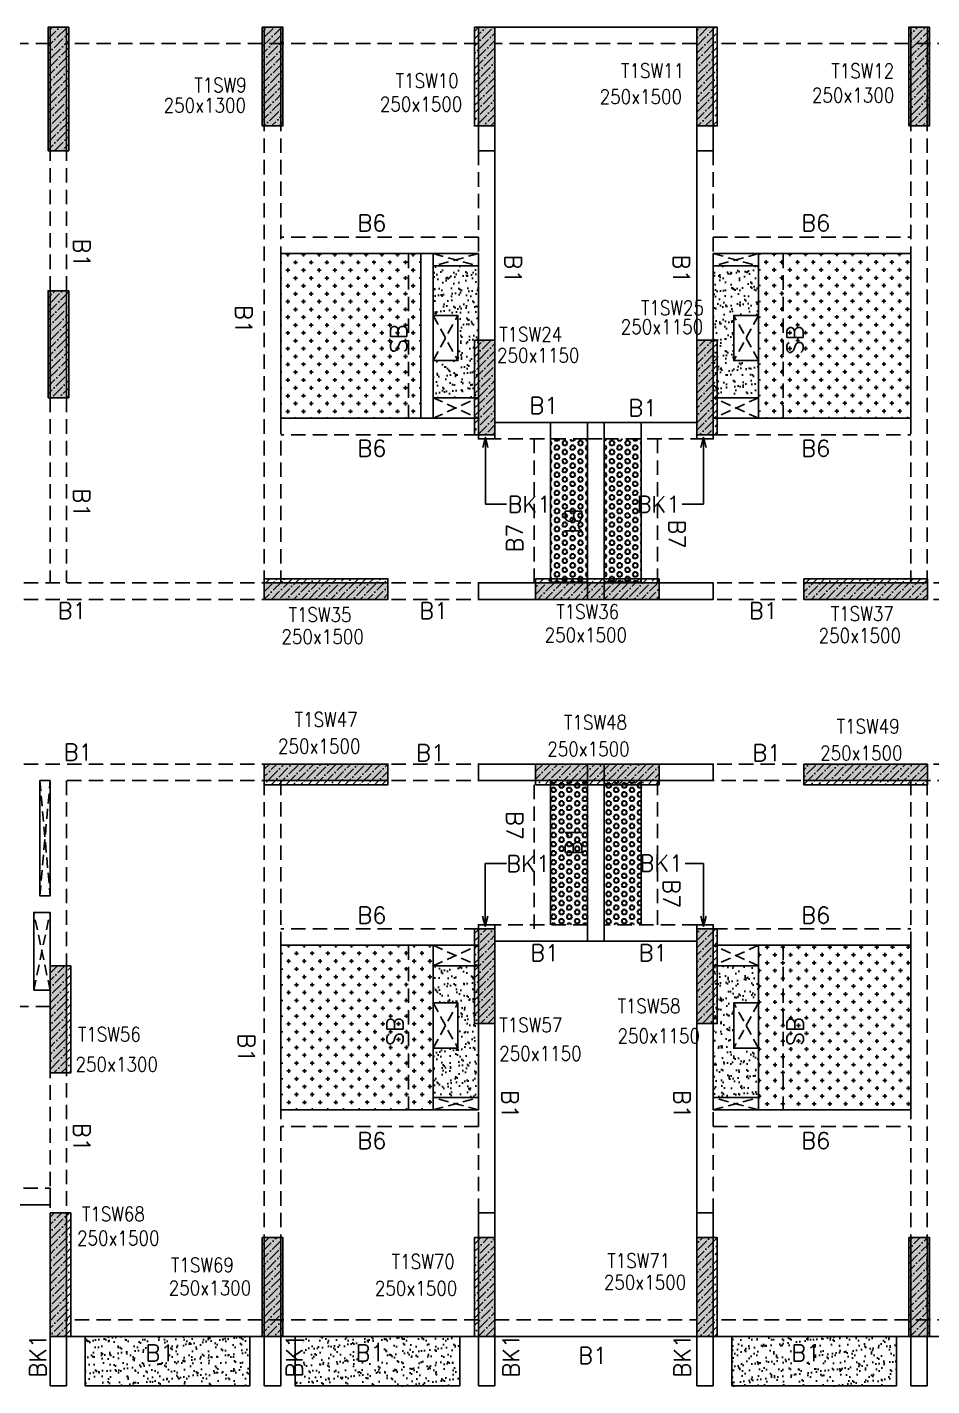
# Model space of a CAD drawing. Header units: millimetres. Extents: x 1078357 to 2594950, y -5122486 to -4636555.
# Drawn here: x 1124549 to 1135533, y -4672491 to -4655991 of the extents above; entities that cross this region are included whole.
import ezdxf

# ---------------------------------------------------------------- set-up
doc = ezdxf.new("R2010")
doc.units = ezdxf.units.MM
for name, pattern in [('CONTINOUS', [0]), ('HIDDEN', [0.375, 0.25, -0.125]), ('New Retail block$0$CONTINOUS', [0])]:
    doc.linetypes.add(name, pattern=pattern)
doc.layers.get('0').update_dxf_attribs({"lineweight": 0})
for name, color, linetype in [('B-200x325', 201, 'HIDDEN'), ('DROP SLAB', 8, 'Continuous'), ('NON STR. RCC WALL', 6, 'Continuous'), ('S-BEAM', 3, 'HIDDEN'), ('S-BEAM NO.', 6, 'Continuous'), ('S-COLUM_STOP', 12, 'Continuous'), ('S-COLUMN', 1, 'Continuous'), ('S-COLUMN_START', 4, 'Continuous'), ('S-CUTOUT', 8, 'HIDDEN'), ('S-SLAB-PROJECTION', 54, 'New Retail block$0$CONTINOUS'), ('SLAB FOLD', 8, 'Continuous')]:
    doc.layers.add(name, color=color, linetype=linetype)
for name, color, linetype, lineweight in [('COL. NO.', 30, 'Continuous', 25), ('COL. SIZE', 7, 'Continuous', 25), ('HATCH', 8, 'Continuous', 30)]:
    doc.layers.add(name, color=color, linetype=linetype, lineweight=lineweight)
doc.styles.add('Roman', font='romans')
doc.styles.add('ROMANS', font='romans.shx', dxfattribs={"width": 0.85})
doc.dimstyles.new('HARESH', dxfattribs={"dimtxt": 150, "dimasz": 75, "dimexe": 0, "dimexo": 0, "dimgap": 25, "dimtad": 1, "dimdec": 0, "dimdsep": 46, "dimtxsty": 'Roman', "dimblk": 'OBLIQUE', "dimcen": 225, "dimdle": 25, "dimclrd": 2, "dimclre": 2, "dimclrt": 7, "dimadec": 8, "dimazin": 1, "dimtfac": 1, "dimtdec": 0, "dimtmove": 0, "dimatfit": 0, "dimfxl": 1, "dimlwd": -1, "dimlwe": -1, "dimarcsym": 0})
pattern_1 = [(45, (903512.135, -4613405.35), (33.67596, 123.478522), [158.75, -31.75, 0, -31.75])]
pattern_2 = [(45, (903512.16, -4590022.35), (33.67596, 123.478522), [158.75, -31.75, 0, -31.75])]
pattern_3 = [(180.03079016, (-2157838.37, 9381715.23), (-95.1987999, -95.3011726), [47.625, -142.875]), (270.03079016, (-2157862.2, 9381739.03), (95.3011726, -95.1987999), [47.625, -142.875])]
pattern_4 = [(180, (1109278.52, -4473986.17), (-7e-15, -54.992613), [31.75, -63.5]), (300, (1109278.52, -4473986.17), (47.625, 27.496307), [31.75, -63.5]), (240, (1109246.77, -4473986.17), (47.625, -27.496307), [31.75, -63.5])]
pattern_5 = [(180, (12053.804, 210033.016), (-7e-15, -54.99261315), [31.75, -63.5]), (300, (12053.804, 210033.016), (47.625, 27.4963066), [31.75, -63.5]), (240, (12022.054, 210033.016), (47.625, -27.4963066), [31.75, -63.5])]

# ---------------------------------------------------------------- blocks, each defined once
blk = doc.blocks.new('_Oblique')
at = {"color": 0, "linetype": 'ByBlock', "lineweight": -2}
blk.add_line((-0.5, -0.5), (0.5, 0.5), dxfattribs=at)

msp = doc.modelspace()

# ---------------------------------------------------------------- hatches: boundary and pattern name
at = {"layer": 'DROP SLAB'}
h = msp.add_hatch(dxfattribs=at)
h.set_pattern_fill('CROSS', color=8, scale=15, angle=0.03079)
h.set_pattern_definition(pattern_3)
h.paths.add_polyline_path([(1129328.3, -4658741.5), (1127628.3, -4658741.5), (1127628.3, -4660741.3), (1129328.3, -4660741.3)])
h = msp.add_hatch(dxfattribs=at)
h.set_pattern_fill('CROSS', color=8, scale=15, angle=179.96921)
h.set_pattern_definition(pattern_3)
h.paths.add_polyline_path([(1133428.4, -4658741.4), (1135278.3, -4658741.4), (1135278.3, -4660741.2), (1133428.4, -4660741.2)])
h = msp.add_hatch(dxfattribs=at)
h.set_pattern_fill('CROSS', color=8, scale=15, angle=0.03079)
h.set_pattern_definition([(180.03079016, (-10935636.1, 46853868.73), (-95.19879988, -95.30117261), [47.625, -142.875]), (270.03079016, (-10935659.92, 46853892.53), (95.30117261, -95.19879988), [47.625, -142.875])])
h.paths.add_polyline_path([(1129478.3, -4667141.1), (1127628.3, -4667141.1), (1127628.3, -4669140.9), (1129478.3, -4669140.9)])
h = msp.add_hatch(dxfattribs=at)
h.set_pattern_fill('CROSS', color=8, scale=15, angle=0.03079)
h.set_pattern_definition([(180.03079016, (-9838411.38, 42169849.54), (-95.19879988, -95.30117261), [47.625, -142.875]), (270.03079016, (-9838435.21, 42169873.34), (95.30117261, -95.19879988), [47.625, -142.875])])
h.paths.add_polyline_path([(1133428.4, -4667141.2), (1135278.3, -4667141.1), (1135278.3, -4669140.9), (1133428.4, -4669141)])
at = {"layer": 'HATCH'}
h = msp.add_hatch(dxfattribs=at)
h.set_pattern_fill('AR-SAND', color=8, scale=3, angle=0.02985)
h.set_pattern_definition([(37.47015413, (-3902005.24, 18699617.45), (-4.72361136, 146.8264517), [0, -115.824, 0, -129.54, 0, -123.825]), (7.4701541, (-3902005.24, 18699617.45), (134.9689868, 214.9772528), [0, -62.484, 0, -104.394, 0, -40.005]), (327.4701541, (-3902098.96, 18699617.5), (237.2979035, 0.3075449), [0, -38.1, 0, -137.16, 0, -179.07]), (317.4701541, (-3902098.96, 18699617.5), (229.1017424, 66.759465), [0, -19.05, 0, -89.916, 0, -102.87])])
h.paths.add_polyline_path([(1130027.8, -4658891.2), (1129477.8, -4658891.2), (1129477.8, -4659491.2), (1129777.8, -4659491.2), (1129777.8, -4660041.2), (1129477.8, -4660041.1), (1129477.8, -4660491.2), (1130027.8, -4660491.2)])
h = msp.add_hatch(dxfattribs=at)
h.set_pattern_fill('AR-SAND', color=8, scale=3, angle=179.97015)
h.set_pattern_definition([(37.47015413, (-3902004.46, 18699617.37), (-4.72361136, 146.8264517), [0, -115.824, 0, -129.54, 0, -123.825]), (7.4701541, (-3902004.46, 18699617.37), (134.9689868, 214.9772528), [0, -62.484, 0, -104.394, 0, -40.005]), (327.4701541, (-3902098.19, 18699617.42), (237.2979035, 0.3075449), [0, -38.1, 0, -137.16, 0, -179.07]), (317.4701541, (-3902098.2, 18699617.42), (229.1017424, 66.759465), [0, -19.05, 0, -89.916, 0, -102.87])])
h.paths.add_polyline_path([(1132878.5, -4658891.2), (1133428.5, -4658891.2), (1133428.5, -4659491.3), (1133128.5, -4659491.3), (1133128.5, -4660041.2), (1133428.5, -4660041.2), (1133428.5, -4660491.2), (1132878.5, -4660491.2)])
at = {"layer": 'HATCH', "ltscale": 1000}
h = msp.add_hatch(dxfattribs=at)
h.set_pattern_fill('HEX', color=8, scale=10, angle=180)
h.set_pattern_definition(pattern_4)
h.paths.add_polyline_path([(1131353.5, -4662730.6), (1130903.5, -4662730.6), (1130903.5, -4660996.2), (1131353.5, -4660996.2)])
h = msp.add_hatch(dxfattribs=at)
h.set_pattern_fill('HEX', color=8, scale=10, angle=180)
h.set_pattern_definition(pattern_4)
h.paths.add_polyline_path([(1131553.9, -4662730.6), (1132003.9, -4662730.6), (1132003.2, -4660991.1), (1131553.2, -4660991.1)])
h = msp.add_hatch(dxfattribs=at)
h.set_pattern_fill('HEX', color=8, scale=10, angle=180)
h.set_pattern_definition(pattern_5)
h.paths.add_polyline_path([(1131353.5, -4665151.8), (1130903.5, -4665151.8), (1130903.1, -4666891.2), (1131353.1, -4666891.2)])
h = msp.add_hatch(dxfattribs=at)
h.set_pattern_fill('HEX', color=8, scale=10, angle=180)
h.set_pattern_definition(pattern_5)
h.paths.add_polyline_path([(1131553.9, -4665151.8), (1132003.9, -4665151.8), (1132003.2, -4666891.2), (1131553.2, -4666891.2)])
at = {"layer": 'HATCH'}
h = msp.add_hatch(dxfattribs=at)
h.set_pattern_fill('AR-SAND', color=8, scale=3, angle=359.97015)
h.set_pattern_definition([(37.47015413, (-5062315.49, 23607584.36), (-4.72361136, 146.8264517), [0, -115.824, 0, -129.54, 0, -123.825]), (7.4701541, (-5062315.5, 23607584.36), (134.9689868, 214.9772528), [0, -62.484, 0, -104.394, 0, -40.005]), (327.47015413, (-5062409.22, 23607584.4), (237.29790347, 0.3075449), [0, -38.1, 0, -137.16, 0, -179.07]), (317.4701541, (-5062409.22, 23607584.4), (229.1017424, 66.759465), [0, -19.05, 0, -89.916, 0, -102.87])])
h.paths.add_polyline_path([(1130027.8, -4668991.2), (1129477.8, -4668991.2), (1129477.8, -4668391.1), (1129777.8, -4668391.1), (1129777.8, -4667841.2), (1129477.8, -4667841.2), (1129477.8, -4667391.2), (1130027.8, -4667391.2)])
h = msp.add_hatch(dxfattribs=at)
h.set_pattern_fill('AR-SAND', color=8, scale=3, angle=180.02985)
h.set_pattern_definition([(37.47015413, (-5062314.72, 23607584.28), (-4.72361136, 146.8264517), [0, -115.824, 0, -129.54, 0, -123.825]), (7.4701541, (-5062314.72, 23607584.28), (134.9689868, 214.9772528), [0, -62.484, 0, -104.394, 0, -40.005]), (327.47015413, (-5062408.44, 23607584.33), (237.29790347, 0.3075449), [0, -38.1, 0, -137.16, 0, -179.07]), (317.4701541, (-5062408.44, 23607584.33), (229.1017424, 66.759465), [0, -19.05, 0, -89.916, 0, -102.87])])
h.paths.add_polyline_path([(1132878.5, -4668991.1), (1133428.5, -4668991.1), (1133428.5, -4668391.1), (1133128.5, -4668391.1), (1133128.5, -4667841.1), (1133428.5, -4667841.1), (1133428.5, -4667391.1), (1132878.5, -4667391.1)])
h = msp.add_hatch(dxfattribs=at)
h.set_pattern_fill('AR-SAND', color=8, scale=3, angle=179.97015)
h.set_pattern_definition([(37.47015413, (-3926779.63, 18699617.45), (-4.72361136, 146.8264517), [0, -115.824, 0, -129.54, 0, -123.825]), (7.4701541, (-3926779.63, 18699617.45), (134.9689868, 214.9772528), [0, -62.484, 0, -104.394, 0, -40.005]), (327.4701541, (-3926873.35, 18699617.5), (237.2979035, 0.3075449), [0, -38.1, 0, -137.16, 0, -179.07]), (317.4701541, (-3926873.35, 18699617.5), (229.1017424, 66.759465), [0, -19.05, 0, -89.916, 0, -102.87])])
h.paths.add_polyline_path([(1127253.3, -4671891.2), (1125253.3, -4671891.2), (1125253.3, -4672491.2), (1127253.3, -4672491.2)])
h = msp.add_hatch(dxfattribs=at)
h.set_pattern_fill('AR-SAND', color=8, scale=3, angle=179.97015)
h.set_pattern_definition([(37.47015413, (-3929329.63, 18699617.45), (-4.72361136, 146.8264517), [0, -115.824, 0, -129.54, 0, -123.825]), (7.4701541, (-3929329.63, 18699617.45), (134.9689868, 214.9772528), [0, -62.484, 0, -104.394, 0, -40.005]), (327.4701541, (-3929423.35, 18699617.5), (237.2979035, 0.3075449), [0, -38.1, 0, -137.16, 0, -179.07]), (317.4701541, (-3929423.35, 18699617.5), (229.1017424, 66.759465), [0, -19.05, 0, -89.916, 0, -102.87])])
h.paths.add_polyline_path([(1129803.3, -4671891.2), (1127803.3, -4671891.2), (1127803.3, -4672491.2), (1129803.3, -4672491.2)])
h = msp.add_hatch(dxfattribs=at)
h.set_pattern_fill('AR-SAND', color=8, scale=3, angle=179.97015)
h.set_pattern_definition([(37.47015413, (-3934629.63, 18699617.45), (-4.72361136, 146.8264517), [0, -115.824, 0, -129.54, 0, -123.825]), (7.4701541, (-3934629.63, 18699617.45), (134.9689868, 214.9772528), [0, -62.484, 0, -104.394, 0, -40.005]), (327.4701541, (-3934723.35, 18699617.5), (237.2979035, 0.3075449), [0, -38.1, 0, -137.16, 0, -179.07]), (317.4701541, (-3934723.35, 18699617.5), (229.1017424, 66.759465), [0, -19.05, 0, -89.916, 0, -102.87])])
h.paths.add_polyline_path([(1135103.3, -4671891.2), (1133103.3, -4671891.2), (1133103.3, -4672491.2), (1135103.3, -4672491.2)])
at = {"layer": 'S-COLUM_STOP', "lineweight": 25}
h = msp.add_hatch(dxfattribs=at)
h.set_pattern_fill('ANSI36', color=8, scale=20)
h.set_pattern_definition(pattern_1)
h.paths.add_polyline_path([(1124803.5, -4657491.4), (1125053.5, -4657491.4), (1125053.5, -4655991.2), (1124803.5, -4655991.2)])
h = msp.add_hatch(dxfattribs=at)
h.set_pattern_fill('ANSI36', color=8, scale=20)
h.set_pattern_definition(pattern_1)
h.paths.add_polyline_path([(1127403.6, -4657191.3), (1127653.6, -4657191.3), (1127653.6, -4655991.2), (1127403.6, -4655991.2)])
h = msp.add_hatch(dxfattribs=at)
h.set_pattern_fill('ANSI36', color=8, scale=20)
h.set_pattern_definition(pattern_2)
h.paths.add_polyline_path([(1129978.6, -4657191.2), (1130228.6, -4657191.2), (1130228.6, -4655991.2), (1129978.6, -4655991.2)])
h = msp.add_hatch(dxfattribs=at)
h.set_pattern_fill('ANSI36', color=8, scale=20)
h.set_pattern_definition(pattern_2)
h.paths.add_polyline_path([(1132678.6, -4657191.2), (1132928.6, -4657191.2), (1132928.6, -4655991.2), (1132678.6, -4655991.2)])
h = msp.add_hatch(dxfattribs=at)
h.set_pattern_fill('ANSI36', color=8, scale=20)
h.set_pattern_definition(pattern_1)
h.paths.add_polyline_path([(1135253.6, -4657191.3), (1135503.6, -4657191.3), (1135503.6, -4655991.4), (1135253.6, -4655991.4)])
h = msp.add_hatch(dxfattribs=at)
h.set_pattern_fill('ANSI36', color=8, scale=20)
h.set_pattern_definition(pattern_1)
h.paths.add_polyline_path([(1124803.5, -4660491.2), (1125053.5, -4660491.2), (1125053.5, -4659191.2), (1124803.5, -4659191.2)])
h = msp.add_hatch(dxfattribs=at)
h.set_pattern_fill('ANSI36', color=8, scale=20)
h.set_pattern_definition(pattern_2)
h.paths.add_polyline_path([(1129978.5, -4659791.2), (1130228.5, -4659791.2), (1130228.5, -4660941.2), (1129978.5, -4660941.2)])
h = msp.add_hatch(dxfattribs=at)
h.set_pattern_fill('ANSI36', color=8, scale=20)
h.set_pattern_definition(pattern_2)
h.paths.add_polyline_path([(1132678.5, -4659791.2), (1132928.5, -4659791.2), (1132928.5, -4660941.2), (1132678.5, -4660941.2)])
h = msp.add_hatch(dxfattribs=at)
h.set_pattern_fill('ANSI36', color=8, scale=20)
h.set_pattern_definition(pattern_1)
h.paths.add_polyline_path([(1127428.5, -4662691.2), (1128928.5, -4662691.2), (1128928.6, -4662941.2), (1127428.6, -4662941.2)])
h = msp.add_hatch(dxfattribs=at)
h.set_pattern_fill('ANSI36', color=8, scale=20)
h.set_pattern_definition(pattern_1)
h.paths.add_polyline_path([(1130722.1, -4662691.2), (1132222.1, -4662691.2), (1132222.1, -4662941.2), (1130722.1, -4662941.2)])
h = msp.add_hatch(dxfattribs=at)
h.set_pattern_fill('ANSI36', color=8, scale=20)
h.set_pattern_definition(pattern_1)
h.paths.add_polyline_path([(1133978.5, -4662691.2), (1135478.5, -4662691.2), (1135478.6, -4662941.2), (1133978.6, -4662941.2)])
h = msp.add_hatch(dxfattribs=at)
h.set_pattern_fill('ANSI36', color=8, scale=20)
h.set_pattern_definition(pattern_1)
h.paths.add_polyline_path([(1127428.6, -4664941.2), (1128928.6, -4664941.2), (1128928.5, -4665191.2), (1127428.5, -4665191.2)])
h = msp.add_hatch(dxfattribs=at)
h.set_pattern_fill('ANSI36', color=8, scale=20)
h.set_pattern_definition(pattern_1)
h.paths.add_polyline_path([(1130722.1, -4665191.2), (1132222.1, -4665191.2), (1132222.1, -4664941.2), (1130722.1, -4664941.2)])
h = msp.add_hatch(dxfattribs=at)
h.set_pattern_fill('ANSI36', color=8, scale=20)
h.set_pattern_definition(pattern_1)
h.paths.add_polyline_path([(1133978.6, -4664941.2), (1135478.6, -4664941.2), (1135478.6, -4665191.2), (1133978.6, -4665191.2)])
h = msp.add_hatch(dxfattribs=at)
h.set_pattern_fill('ANSI36', color=8, scale=20)
h.set_pattern_definition(pattern_2)
h.paths.add_polyline_path([(1129978.5, -4666941.2), (1130228.5, -4666941.2), (1130228.5, -4668091.2), (1129978.5, -4668091.2)])
h = msp.add_hatch(dxfattribs=at)
h.set_pattern_fill('ANSI36', color=8, scale=20)
h.set_pattern_definition(pattern_2)
h.paths.add_polyline_path([(1132678.5, -4666941.2), (1132928.5, -4666941.2), (1132928.5, -4668091.2), (1132678.5, -4668091.2)])
h = msp.add_hatch(dxfattribs=at)
h.set_pattern_fill('ANSI36', color=8, scale=20)
h.set_pattern_definition(pattern_2)
h.paths.add_polyline_path([(1124828.5, -4667391.2), (1125078.5, -4667391.2), (1125078.5, -4668691.2), (1124828.5, -4668691.2)])
h = msp.add_hatch(dxfattribs=at)
h.set_pattern_fill('ANSI36', color=8, scale=20)
h.set_pattern_definition(pattern_2)
h.paths.add_polyline_path([(1124828.5, -4670391.2), (1125078.5, -4670391.2), (1125078.5, -4671891.2), (1124828.5, -4671891.2)])
h = msp.add_hatch(dxfattribs=at)
h.set_pattern_fill('ANSI36', color=8, scale=20)
h.set_pattern_definition(pattern_1)
h.paths.add_polyline_path([(1127653.6, -4670691.2), (1127653.6, -4671891.2), (1127403.6, -4671891.2), (1127403.6, -4670691.2)])
h = msp.add_hatch(dxfattribs=at)
h.set_pattern_fill('ANSI36', color=8, scale=20)
h.set_pattern_definition(pattern_2)
h.paths.add_polyline_path([(1130228.5, -4670691.2), (1130228.5, -4671891.2), (1129978.5, -4671891.2), (1129978.5, -4670691.2)])
h = msp.add_hatch(dxfattribs=at)
h.set_pattern_fill('ANSI36', color=8, scale=20)
h.set_pattern_definition(pattern_2)
h.paths.add_polyline_path([(1132928.5, -4670691.2), (1132928.5, -4671891.2), (1132678.5, -4671891.2), (1132678.5, -4670691.2)])
h = msp.add_hatch(dxfattribs=at)
h.set_pattern_fill('ANSI36', color=8, scale=20)
h.set_pattern_definition(pattern_1)
h.paths.add_polyline_path([(1135503.6, -4670691.2), (1135503.6, -4671891), (1135253.6, -4671891), (1135253.6, -4670691.2)])
at = {"layer": 'S-COLUMN', "lineweight": 25, "extrusion": (1.00316e-06, 1.91639e-11, 1)}
h = msp.add_hatch(color=1, dxfattribs=at)
h.dxf.hatch_style = 1
h.paths.add_polyline_path([(1125028.5, -4655991.2), (1124828.5, -4655991.2), (1124828.5, -4657491.2), (1125028.5, -4657491.2)])
at = {"layer": 'S-COLUMN', "lineweight": 25, "extrusion": (-1.00316e-06, 2.11765e-11, 1)}
h = msp.add_hatch(color=1, dxfattribs=at)
h.dxf.hatch_style = 1
h.paths.add_polyline_path([(1124828.5, -4655991.2), (1125028.5, -4655991.2), (1125028.5, -4657491.2), (1124828.5, -4657491.2)])
at = {"layer": 'S-COLUMN', "lineweight": 25}
h = msp.add_hatch(color=1, dxfattribs=at)
h.dxf.hatch_style = 1
h.paths.add_polyline_path([(1127428.5, -4657191.3), (1127628.5, -4657191.3), (1127628.5, -4655991.2), (1127428.5, -4655991.2)])
at = {"layer": 'S-COLUMN', "lineweight": 25, "extrusion": (-1.00316e-06, 2.11765e-11, 1)}
h = msp.add_hatch(color=1, dxfattribs=at)
h.dxf.hatch_style = 1
h.paths.add_polyline_path([(1130028.5, -4655991.2), (1130228.5, -4655991.2), (1130228.5, -4657191.2), (1130028.5, -4657191.2)])
at = {"layer": 'S-COLUMN', "lineweight": 25, "extrusion": (1.00316e-06, 1.91639e-11, 1)}
h = msp.add_hatch(color=1, dxfattribs=at)
h.dxf.hatch_style = 1
h.paths.add_polyline_path([(1132878.5, -4655991.2), (1132678.5, -4655991.2), (1132678.5, -4657191.2), (1132878.5, -4657191.2)])
at = {"layer": 'S-COLUMN', "lineweight": 25}
h = msp.add_hatch(color=1, dxfattribs=at)
h.dxf.hatch_style = 1
h.paths.add_polyline_path([(1135278.5, -4657191.3), (1135478.5, -4657191.3), (1135478.5, -4655991.2), (1135278.5, -4655991.2)])
at = {"layer": 'S-COLUMN', "lineweight": 25, "extrusion": (1.00316e-06, 1.91639e-11, 1)}
h = msp.add_hatch(color=1, dxfattribs=at)
h.dxf.hatch_style = 1
h.paths.add_polyline_path([(1125028.5, -4660491.2), (1124828.5, -4660491.2), (1124828.5, -4659191.2), (1125028.5, -4659191.2)])
at = {"layer": 'S-COLUMN', "lineweight": 25, "extrusion": (-1.00316e-06, 2.11765e-11, 1)}
h = msp.add_hatch(color=1, dxfattribs=at)
h.dxf.hatch_style = 1
h.paths.add_polyline_path([(1124828.5, -4660491.2), (1125028.5, -4660491.2), (1125028.5, -4659191.2), (1124828.5, -4659191.2)])
h = msp.add_hatch(color=1, dxfattribs=at)
h.dxf.hatch_style = 1
h.paths.add_polyline_path([(1130028.5, -4660941.2), (1130228.5, -4660941.2), (1130228.5, -4659791.2), (1130028.5, -4659791.2)])
at = {"layer": 'S-COLUMN', "lineweight": 25, "extrusion": (1.00316e-06, 1.91639e-11, 1)}
h = msp.add_hatch(color=1, dxfattribs=at)
h.dxf.hatch_style = 1
h.paths.add_polyline_path([(1132878.5, -4660941.2), (1132678.5, -4660941.2), (1132678.5, -4659791.2), (1132878.5, -4659791.2)])
at = {"layer": 'S-COLUMN', "lineweight": 25}
h = msp.add_hatch(color=1, dxfattribs=at)
h.dxf.hatch_style = 1
h.paths.add_polyline_path([(1127428.5, -4662741.2), (1128928.5, -4662741.2), (1128928.5, -4662941.2), (1127428.5, -4662941.2)])
h = msp.add_hatch(color=1, dxfattribs=at)
h.dxf.hatch_style = 1
h.paths.add_polyline_path([(1133978.5, -4662741.2), (1135478.5, -4662741.2), (1135478.5, -4662941.2), (1133978.5, -4662941.2)])
h = msp.add_hatch(color=1, dxfattribs=at)
h.dxf.hatch_style = 1
h.paths.add_polyline_path([(1127428.5, -4664941.2), (1128928.5, -4664941.2), (1128928.5, -4665141.2), (1127428.5, -4665141.2)])
h = msp.add_hatch(color=1, dxfattribs=at)
h.dxf.hatch_style = 1
h.paths.add_polyline_path([(1133978.5, -4664941.2), (1135478.5, -4664941.2), (1135478.5, -4665141.2), (1133978.5, -4665141.2)])
h = msp.add_hatch(color=1, dxfattribs=at)
h.dxf.hatch_style = 1
h.paths.add_polyline_path([(1130028.5, -4666941.2), (1130228.5, -4666941.2), (1130228.5, -4668091.2), (1130028.5, -4668091.2)])
at = {"layer": 'S-COLUMN', "lineweight": 25, "extrusion": (1.00316e-06, -2.11765e-11, 1)}
h = msp.add_hatch(color=1, dxfattribs=at)
h.dxf.hatch_style = 1
h.paths.add_polyline_path([(1132878.5, -4666941.2), (1132678.5, -4666941.2), (1132678.5, -4668091.2), (1132878.5, -4668091.2)])
at = {"layer": 'S-COLUMN', "lineweight": 25, "extrusion": (-1.00316e-06, -1.91639e-11, 1)}
h = msp.add_hatch(color=1, dxfattribs=at)
h.dxf.hatch_style = 1
h.paths.add_polyline_path([(1124828.5, -4667391.2), (1125028.5, -4667391.2), (1125028.5, -4668691.2), (1124828.5, -4668691.2)])
at = {"layer": 'S-COLUMN', "lineweight": 25, "extrusion": (1.00316e-06, -2.11765e-11, 1)}
h = msp.add_hatch(color=1, dxfattribs=at)
h.dxf.hatch_style = 1
h.paths.add_polyline_path([(1125028.5, -4667391.2), (1124828.5, -4667391.2), (1124828.5, -4668691.2), (1125028.5, -4668691.2)])
at = {"layer": 'S-COLUMN', "lineweight": 25}
h = msp.add_hatch(color=1, dxfattribs=at)
h.dxf.hatch_style = 1
h.paths.add_polyline_path([(1124828.5, -4671891.2), (1125028.5, -4671891.2), (1125028.5, -4670391.2), (1124828.5, -4670391.2)])
h = msp.add_hatch(color=1, dxfattribs=at)
h.dxf.hatch_style = 1
h.paths.add_polyline_path([(1127628.5, -4670691.2), (1127628.5, -4671891.2), (1127428.5, -4671891.2), (1127428.5, -4670691.2)])
h = msp.add_hatch(color=1, dxfattribs=at)
h.dxf.hatch_style = 1
h.paths.add_polyline_path([(1130228.5, -4670691.2), (1130228.5, -4671891.2), (1130028.5, -4671891.2), (1130028.5, -4670691.2)])
at = {"layer": 'S-COLUMN', "lineweight": 25, "extrusion": (1.00316e-06, -2.11765e-11, 1)}
h = msp.add_hatch(color=1, dxfattribs=at)
h.dxf.hatch_style = 1
h.paths.add_polyline_path([(1132878.5, -4671891.2), (1132678.5, -4671891.2), (1132678.5, -4670691.2), (1132878.5, -4670691.2)])
at = {"layer": 'S-COLUMN', "lineweight": 25}
h = msp.add_hatch(color=1, dxfattribs=at)
h.dxf.hatch_style = 1
h.paths.add_polyline_path([(1135478.5, -4670691.2), (1135478.5, -4671891.2), (1135278.5, -4671891.2), (1135278.5, -4670691.2)])
at = {"layer": 'S-COLUMN_START', "lineweight": 25}
h = msp.add_hatch(color=256, dxfattribs=at)
h.dxf.hatch_style = 1
h.paths.add_polyline_path([(1132222.1, -4662741.2), (1132222.1, -4662941.2), (1130722.1, -4662941.2), (1130722.1, -4662741.2)])
h = msp.add_hatch(color=256, dxfattribs=at)
h.dxf.hatch_style = 1
h.paths.add_polyline_path([(1132222.1, -4665141.2), (1132222.1, -4664941.2), (1130722.1, -4664941.2), (1130722.1, -4665141.2)])

# ---------------------------------------------------------------- linework, layer by layer
at = {"layer": 'DROP SLAB', "color": 3, "linetype": 'CONTINOUS', "ltscale": 500, "elevation": 0}
for points in [[(1129328.3, -4658741.5), (1127628.3, -4658741.5), (1127628.3, -4660741.3), (1129328.3, -4660741.3)], [(1129478.1, -4658741.5), (1130028.1, -4658741.5), (1130028.1, -4658891.3), (1129478.1, -4658891.3)], [(1133428.5, -4658741.5), (1132878.5, -4658741.5), (1132878.5, -4658891.2), (1133428.5, -4658891.2)], [(1133428.4, -4658741.4), (1135278.3, -4658741.4), (1135278.3, -4660741.2), (1133428.4, -4660741.2)], [(1129478.4, -4659491.2), (1129778.4, -4659491.2), (1129778.4, -4660041.2), (1129478.4, -4660041.2)], [(1133428.5, -4659491.2), (1133128.5, -4659491.2), (1133128.5, -4660041.2), (1133428.5, -4660041.2)], [(1129478.5, -4660491.2), (1130028.4, -4660491.2), (1130028.4, -4660741.3), (1129478.5, -4660741.3)], [(1133428.5, -4660491.2), (1132878.7, -4660491.2), (1132878.7, -4660741.3), (1133428.5, -4660741.3)], [(1124703.3, -4665141.1), (1124828.3, -4665141.1), (1124828.3, -4666541.1), (1124703.3, -4666541.1)], [(1124628.3, -4667686.1), (1124828.3, -4667686.1), (1124828.3, -4666741.2), (1124628.3, -4666741.2)], [(1129478.3, -4667141.1), (1127628.3, -4667141.1), (1127628.3, -4669140.9), (1129478.3, -4669140.9)], [(1129478.5, -4667391.1), (1130028.4, -4667391.1), (1130028.4, -4667141.1), (1129478.5, -4667141.1)], [(1133428.5, -4667391.1), (1132878.7, -4667391.1), (1132878.7, -4667141.1), (1133428.5, -4667141.1)], [(1133428.4, -4667141.2), (1135278.3, -4667141.1), (1135278.3, -4669140.9), (1133428.4, -4669141)], [(1129478.4, -4668391.2), (1129778.4, -4668391.2), (1129778.4, -4667841.2), (1129478.4, -4667841.2)], [(1133428.5, -4668391.1), (1133128.5, -4668391.1), (1133128.5, -4667841.1), (1133428.5, -4667841.1)], [(1129478.1, -4669140.9), (1130028.1, -4669140.9), (1130028.1, -4668991.1), (1129478.1, -4668991.1)], [(1133428.5, -4669140.9), (1132878.5, -4669140.9), (1132878.5, -4668991.1), (1133428.5, -4668991.1)]]:
    msp.add_lwpolyline(points, close=True, dxfattribs=at)
at = {"layer": 'NON STR. RCC WALL', "elevation": 0}
for points in [[(1130228.5, -4657191.2), (1130228.5, -4657491.2), (1130028.5, -4657491.2), (1130028.5, -4657191.2)], [(1132878.5, -4657191.2), (1132878.5, -4657491.2), (1132678.5, -4657491.2), (1132678.5, -4657191.2)], [(1131353.5, -4660791.2), (1131553.5, -4660791.2), (1131553.5, -4662941.2), (1131353.5, -4662941.2)], [(1130028.5, -4662741.2), (1131353.5, -4662741.2), (1131353.5, -4662941.1), (1130028.5, -4662941.1)], [(1131553.5, -4662741.2), (1132878.5, -4662741.2), (1132878.5, -4662941.2), (1131553.5, -4662941.2)], [(1130028.5, -4664941.2), (1131353.5, -4664941.2), (1131353.5, -4665141.2), (1130028.5, -4665141.2)], [(1131353.5, -4667091.2), (1131553.5, -4667091.2), (1131553.5, -4664941.2), (1131353.5, -4664941.2)], [(1131553.5, -4664941.2), (1132878.5, -4664941.2), (1132878.5, -4665141.2), (1131553.5, -4665141.2)], [(1130228.5, -4670391.2), (1130228.5, -4670691.2), (1130028.6, -4670691.2), (1130028.6, -4670391.2)], [(1132878.4, -4670391.2), (1132878.4, -4670691.2), (1132678.5, -4670691.2), (1132678.5, -4670391.2)]]:
    msp.add_lwpolyline(points, close=True, dxfattribs=at)
at = {"layer": 'S-BEAM', "linetype": 'CONTINOUS', "ltscale": 700}
for p, q in [((1132678.5, -4655991.2, 0), (1130228.9, -4655991.2, -50)), ((1130228.3, -4657491.1, 0), (1130228.3, -4659991.2, 0)), ((1132678.3, -4657491.1, 0), (1132678.3, -4659991.2, 0)), ((1131353.3, -4660791.1, 0), (1130228.4, -4660791.2, 0)), ((1131553.5, -4660791.2, 0), (1132678.5, -4660791.2, 0)), ((1130228.3, -4667091, 0), (1131353.5, -4667091.2, 0)), ((1132678.4, -4667091, 0), (1131553.4, -4667091.2, 0)), ((1130228.3, -4670391.1, 0), (1130228.3, -4668091.1, 0)), ((1132678.3, -4670391.1, 0), (1132678.3, -4668091.1, 0)), ((1124828.3, -4670291.1, 0), (1124828.3, -4670091.1, 0)), ((1123453.3, -4670291.1, 0), (1124828.3, -4670291.1, 0)), ((1124828.3, -4672491.2, 0), (1124828.3, -4671891.2, 0)), ((1130028.3, -4671891.1, 0), (1125028.3, -4671891.1, 0)), ((1125028.3, -4671891.2, 0), (1125028.3, -4672491.2, 0)), ((1127428.3, -4672491.2, 0), (1127428.3, -4671891.2, 0)), ((1127628.3, -4671891.2, 0), (1127628.3, -4672491.2, 0)), ((1130028.3, -4672491.2, 0), (1130028.3, -4671891.2, 0)), ((1130228.3, -4671891.2, 0), (1130228.3, -4672491.2, 0)), ((1132678.3, -4672491.1, 0), (1132678.3, -4671891.1, 0)), ((1137878.3, -4671891.1, 0), (1132878.3, -4671891.1, 0)), ((1132878.3, -4671891.1, 0), (1132878.3, -4672491.1, 0)), ((1135278.3, -4672491.2, 0), (1135278.3, -4671891.2, 0)), ((1135478.3, -4671891.2, 0), (1135478.3, -4672491.2, 0)), ((1125028.3, -4672491.2, 0), (1124828.3, -4672491.2, 0)), ((1127628.3, -4672491.2, 0), (1127428.3, -4672491.2, 0)), ((1130228.3, -4672491.2, 0), (1130028.3, -4672491.2, 0)), ((1132878.3, -4672491.1, 0), (1132678.3, -4672491.1, 0)), ((1135478.3, -4672491.2, 0), (1135278.3, -4672491.2, 0))]:
    msp.add_line(p, q, dxfattribs=at)
at = {"layer": 'S-BEAM', "linetype": 'HIDDEN', "ltscale": 700}
for p, q in [((1124828.3, -4656191.2, 0), (1119828.3, -4656191.2, 0)), ((1130028.3, -4656191.2, 0), (1125028.3, -4656191.2, 0)), ((1127428.3, -4656291.2, 0), (1127428.3, -4662741.1, 0)), ((1127628.3, -4656291.2, 0), (1127628.3, -4662741.1, 0)), ((1132678.5, -4656191.2, 0), (1130228.9, -4656191.2, -50)), ((1137878.3, -4656191.2, 0), (1132878.3, -4656191.2, 0)), ((1135278.3, -4656291.2, 0), (1135278.3, -4662741.1, 0)), ((1135478.3, -4656291.2, 0), (1135478.3, -4662741.1, 0)), ((1124828.3, -4659191.1, 0), (1124828.3, -4657491.1, 0)), ((1125028.3, -4659191.1, 0), (1125028.3, -4657491.1, 0)), ((1130028.3, -4657491.1, 0), (1130028.3, -4659991.2, 0)), ((1132878.3, -4657491.1, 0), (1132878.3, -4659991.2, 0)), ((1129178.1, -4658741.5, 0), (1129178.1, -4660741.3, 0)), ((1133427.1, -4658741.7, 0), (1133427.1, -4660741.5, 0)), ((1133727.1, -4658741.7, 0), (1133727.1, -4660741.5, 0)), ((1124828.3, -4660491.2, 0), (1124828.3, -4662741.1, 0)), ((1125028.3, -4660491.2, 0), (1125028.3, -4662741.1, 0)), ((1131353.5, -4660991.1, 0), (1130228.4, -4660991.2, 0)), ((1131553.5, -4660991.2, 0), (1132678.4, -4660991.2, 0)), ((1130722.1, -4662741.1, 0), (1119828.3, -4662741.1, 0)), ((1143078.3, -4662741.1, 0), (1132222.1, -4662741.1, 0)), ((1130722.1, -4662941.1, 0), (1119828.3, -4662941.1, 0)), ((1143078.3, -4662941.1, 0), (1132222.1, -4662941.1, 0)), ((1130722.1, -4664941.2, 0), (1123453.3, -4664941.2, 0)), ((1143078.3, -4664941.2, 0), (1132222.1, -4664941.2, 0)), ((1124828.3, -4665141.2, 0), (1124703.3, -4665141.2, 0)), ((1124828.3, -4665141.2, 0), (1124828.3, -4666541.1, 0)), ((1130722.1, -4665141.2, 0), (1125028.3, -4665141.2, 0)), ((1125028.3, -4665141.2, 0), (1125028.3, -4670391.1, 0)), ((1127428.3, -4665141.2, 0), (1127428.3, -4671591.1, 0)), ((1127628.3, -4665141.2, 0), (1127628.3, -4671591.1, 0)), ((1137878.3, -4665141.2, 0), (1132222.1, -4665141.2, 0)), ((1135278.3, -4665141.2, 0), (1135278.3, -4671591.1, 0)), ((1135478.3, -4665141.2, 0), (1135478.3, -4671591.1, 0)), ((1124828.3, -4666541.1, 0), (1124703.3, -4666541.1, 0)), ((1124828.3, -4666741.1, 0), (1124828.3, -4670391.1, 0)), ((1131353.5, -4666891, 0), (1130228.4, -4666891, 0)), ((1132678.4, -4666891, 0), (1131552.8, -4666891.3, 0)), ((1129178.3, -4667141.1, 0), (1129178.3, -4669140.9, 0)), ((1133428.4, -4667141.3, 0), (1133428.4, -4669141.1, 0)), ((1133728.4, -4667141.3, 0), (1133728.4, -4669141.1, 0)), ((1124828.3, -4667886.1, 0), (1123453.3, -4667886.1, 0)), ((1130028.3, -4670391.1, 0), (1130028.3, -4668091.1, 0)), ((1132878.3, -4670391.1, 0), (1132878.3, -4668091.1, 0)), ((1123453.3, -4670091.1, 0), (1124828.3, -4670091.1, 0)), ((1130028.3, -4671691.1, 0), (1125028.3, -4671691.1, 0)), ((1130228.2, -4671691.2, 0), (1132678.3, -4671691.2, 0)), ((1137878.3, -4671691.1, 0), (1132878.3, -4671691.1, 0))]:
    msp.add_line(p, q, dxfattribs=at)
at = {"layer": 'S-BEAM', "ltscale": 700}
for p, q in [((1130028.4, -4658541.5, 0), (1127628.4, -4658541.5, 0)), ((1132878.3, -4658541.4, 0), (1135278.3, -4658541.4, 0)), ((1130028.2, -4660941.3, 0), (1127628.3, -4660941.3, 0)), ((1130703.2, -4660991.2, 0), (1130703.2, -4662741.2, 0)), ((1132203.5, -4660991.2, 0), (1132203.5, -4662741.2, 0)), ((1132878.5, -4660941.2, 0), (1135278.3, -4660941.2, 0)), ((1130703.2, -4666941.2, 0), (1130703.2, -4665141.2, 0)), ((1132203.5, -4666891.2, 0), (1132203.5, -4665141.2, 0)), ((1130028.2, -4666941.1, 0), (1127628.3, -4666941.1, 0)), ((1132878.5, -4666941.1, 0), (1135278.3, -4666941.1, 0)), ((1130028.4, -4669340.9, 0), (1127628.4, -4669340.9, 0)), ((1132878.3, -4669340.9, 0), (1135278.3, -4669340.9, 0))]:
    msp.add_line(p, q, dxfattribs=at)
at = {"layer": 'S-BEAM', "linetype": 'Continuous', "ltscale": 700}
for p, q in [((1130028.4, -4658741.5, 0), (1127628.4, -4658741.5, 0)), ((1132878.3, -4658741.4, 0), (1135278.3, -4658741.4, 0)), ((1130028.2, -4660741.3, 0), (1127628.3, -4660741.3, 0)), ((1132878.5, -4660741.2, 0), (1135278.3, -4660741.2, 0)), ((1130903.2, -4660991.2, 0), (1130903.2, -4662730.5, 0)), ((1132003.5, -4660991.2, 0), (1132003.5, -4662730.5, 0)), ((1124703.3, -4666541.1, 0), (1124703.3, -4665141.2, 0)), ((1130903.2, -4666891.2, 0), (1130903.2, -4665151.8, 0)), ((1132003.5, -4666891.2, 0), (1132003.5, -4665151.8, 0)), ((1124828.3, -4666741.1, 0), (1124628.3, -4666741.1, 0)), ((1124628.3, -4667686.1, 0), (1124628.3, -4666741.1, 0)), ((1130028.2, -4667141.1, 0), (1127628.3, -4667141.1, 0)), ((1132878.5, -4667141.1, 0), (1135278.3, -4667141.1, 0)), ((1124828.3, -4667686.1, 0), (1124628.3, -4667686.1, 0)), ((1130028.4, -4669140.9, 0), (1127628.4, -4669140.9, 0)), ((1132878.3, -4669140.9, 0), (1135278.3, -4669140.9, 0)), ((1130228.2, -4671891.2, 0), (1132678.3, -4671891.2, 0))]:
    msp.add_line(p, q, dxfattribs=at)
at = {"layer": 'S-BEAM', "linetype": 'ByBlock', "ltscale": 700}
for p, q in [((1129478.1, -4658741.5, 0), (1129478.1, -4660741.3, 0)), ((1129478.3, -4667141.1, 0), (1129478.3, -4669140.9, 0))]:
    msp.add_line(p, q, dxfattribs=at)
at = {"layer": 'S-BEAM', "linetype": 'Continuous', "ltscale": 700, "elevation": 0}
for points in [[(1130228.4, -4660941.2), (1130028.4, -4660941.2), (1130028.4, -4660991.4), (1130228.4, -4660991.4)], [(1132878.4, -4660941.2), (1132678.4, -4660941.2), (1132678.4, -4660991.4), (1132878.4, -4660991.4)], [(1130228.3, -4666941.2), (1130028.3, -4666941.2), (1130028.3, -4666891), (1130228.3, -4666891)], [(1132878.4, -4666941.2), (1132678.3, -4666941.2), (1132678.3, -4666891), (1132878.4, -4666891)]]:
    msp.add_lwpolyline(points, close=True, dxfattribs=at)
at = {"layer": 'S-BEAM', "linetype": 'HIDDEN', "ltscale": 700, "elevation": 0}
msp.add_lwpolyline([(1131353.4, -4660991.4), (1131553.4, -4660991.4), (1131553.4, -4662691.2), (1131353.4, -4662691.2)], close=True, dxfattribs=at)
msp.add_lwpolyline([(1131353.5, -4665191.2), (1131353.4, -4665191.2), (1131353.4, -4666891), (1131353.5, -4666891)], dxfattribs=at)
at = {"layer": 'S-COLUM_STOP', "lineweight": 25, "elevation": 0}
for points in [[(1124803.5, -4657491.4), (1125053.5, -4657491.4), (1125053.5, -4655991.2), (1124803.5, -4655991.2)], [(1127403.5, -4657191.3), (1127653.5, -4657191.3), (1127653.5, -4655991.2), (1127403.5, -4655991.2)], [(1129978.5, -4655991.2), (1130228.5, -4655991.2), (1130228.5, -4657191.2), (1129978.5, -4657191.2)], [(1132678.5, -4655991.2), (1132928.5, -4655991.2), (1132928.5, -4657191.2), (1132678.5, -4657191.2)], [(1135253.5, -4657191.3), (1135503.5, -4657191.3), (1135503.5, -4655991.2), (1135253.5, -4655991.2)], [(1124803.5, -4660491.2), (1125053.5, -4660491.2), (1125053.5, -4659191.2), (1124803.5, -4659191.2)], [(1129978.5, -4659791.2), (1130228.5, -4659791.2), (1130228.5, -4660941.2), (1129978.5, -4660941.2)], [(1132678.5, -4659791.2), (1132928.5, -4659791.2), (1132928.5, -4660941.2), (1132678.5, -4660941.2)], [(1127428.5, -4662691.2), (1128928.5, -4662691.2), (1128928.5, -4662941.2), (1127428.5, -4662941.2)], [(1130722.1, -4662691.2), (1132222.1, -4662691.2), (1132222.1, -4662941.2), (1130722.1, -4662941.2)], [(1133978.5, -4662691.2), (1135478.5, -4662691.2), (1135478.5, -4662941.2), (1133978.5, -4662941.2)], [(1127428.5, -4664941.2), (1128928.5, -4664941.2), (1128928.5, -4665191.2), (1127428.5, -4665191.2)], [(1130722.1, -4665191.2), (1132222.1, -4665191.2), (1132222.1, -4664941.2), (1130722.1, -4664941.2)], [(1133978.5, -4664941.2), (1135478.5, -4664941.2), (1135478.5, -4665191.2), (1133978.5, -4665191.2)], [(1129978.5, -4666941.2), (1130228.5, -4666941.2), (1130228.5, -4668091.2), (1129978.5, -4668091.2)], [(1132678.5, -4666941.2), (1132928.5, -4666941.2), (1132928.5, -4668091.2), (1132678.5, -4668091.2)], [(1124828.5, -4667391.2), (1125078.5, -4667391.2), (1125078.5, -4668691.2), (1124828.5, -4668691.2)], [(1124828.5, -4670391.2), (1125078.5, -4670391.2), (1125078.5, -4671891.2), (1124828.5, -4671891.2)], [(1127403.5, -4670691.2), (1127653.5, -4670691.2), (1127653.5, -4671891.2), (1127403.5, -4671891.2)], [(1129978.5, -4670691.2), (1130228.5, -4670691.2), (1130228.5, -4671891.2), (1129978.5, -4671891.2)], [(1132678.5, -4670691.2), (1132928.5, -4670691.2), (1132928.5, -4671891.2), (1132678.5, -4671891.2)], [(1135253.5, -4670691.2), (1135503.5, -4670691.2), (1135503.5, -4671891), (1135253.5, -4671891)]]:
    msp.add_lwpolyline(points, close=True, dxfattribs=at)
at = {"layer": 'S-COLUMN', "color": 1, "lineweight": 25, "extrusion": (1.00316e-06, 1.91639e-11, 1), "elevation": 1.1}
for points in [[(1125028.5, -4655991.2), (1124828.5, -4655991.2), (1124828.5, -4657491.2), (1125028.5, -4657491.2)], [(1132878.5, -4655991.2), (1132678.5, -4655991.2), (1132678.5, -4657191.2), (1132878.5, -4657191.2)], [(1125028.5, -4660491.2), (1124828.5, -4660491.2), (1124828.5, -4659191.2), (1125028.5, -4659191.2)], [(1132878.5, -4660941.2), (1132678.5, -4660941.2), (1132678.5, -4659791.2), (1132878.5, -4659791.2)]]:
    msp.add_lwpolyline(points, close=True, dxfattribs=at)
at = {"layer": 'S-COLUMN', "color": 1, "lineweight": 25, "extrusion": (-1.00316e-06, 2.11765e-11, 1), "elevation": -1.1}
for points in [[(1124828.5, -4655991.2), (1125028.5, -4655991.2), (1125028.5, -4657491.2), (1124828.5, -4657491.2)], [(1130028.5, -4655991.2), (1130228.5, -4655991.2), (1130228.5, -4657191.2), (1130028.5, -4657191.2)], [(1124828.5, -4660491.2), (1125028.5, -4660491.2), (1125028.5, -4659191.2), (1124828.5, -4659191.2)], [(1130028.5, -4660941.2), (1130228.5, -4660941.2), (1130228.5, -4659791.2), (1130028.5, -4659791.2)]]:
    msp.add_lwpolyline(points, close=True, dxfattribs=at)
at = {"layer": 'S-COLUMN', "color": 1, "lineweight": 25, "elevation": 0}
for points in [[(1127428.5, -4655991.2), (1127628.5, -4655991.2), (1127628.5, -4657191.3), (1127428.5, -4657191.3)], [(1135278.5, -4655991.2), (1135478.5, -4655991.2), (1135478.5, -4657191.3), (1135278.5, -4657191.3)], [(1127428.5, -4662741.2), (1128928.5, -4662741.2), (1128928.5, -4662941.2), (1127428.5, -4662941.2)], [(1133978.5, -4662741.2), (1135478.5, -4662741.2), (1135478.5, -4662941.2), (1133978.5, -4662941.2)], [(1127428.5, -4664941.2), (1128928.5, -4664941.2), (1128928.5, -4665141.2), (1127428.5, -4665141.2)], [(1133978.5, -4664941.2), (1135478.5, -4664941.2), (1135478.5, -4665141.2), (1133978.5, -4665141.2)], [(1130028.5, -4666941.2), (1130228.5, -4666941.2), (1130228.5, -4668091.2), (1130028.5, -4668091.2)], [(1124828.5, -4671891.2), (1125028.5, -4671891.2), (1125028.5, -4670391.2), (1124828.5, -4670391.2)], [(1127428.5, -4670691.2), (1127628.5, -4670691.2), (1127628.5, -4671891.2), (1127428.5, -4671891.2)], [(1130028.5, -4671891.2), (1130228.5, -4671891.2), (1130228.5, -4670691.2), (1130028.5, -4670691.2)], [(1135278.5, -4670691.4), (1135478.5, -4670691.4), (1135478.5, -4671891.2), (1135278.5, -4671891.2)]]:
    msp.add_lwpolyline(points, close=True, dxfattribs=at)
at = {"layer": 'S-COLUMN', "color": 1, "lineweight": 25, "extrusion": (1.00316e-06, -2.11765e-11, 1), "elevation": 1.1}
for points in [[(1132878.5, -4666941.2), (1132678.5, -4666941.2), (1132678.5, -4668091.2), (1132878.5, -4668091.2)], [(1125028.5, -4667391.2), (1124828.5, -4667391.2), (1124828.5, -4668691.2), (1125028.5, -4668691.2)], [(1132878.5, -4671891.2), (1132678.5, -4671891.2), (1132678.5, -4670691.2), (1132878.5, -4670691.2)]]:
    msp.add_lwpolyline(points, close=True, dxfattribs=at)
at = {"layer": 'S-COLUMN', "color": 1, "lineweight": 25, "extrusion": (-1.00316e-06, -1.91639e-11, 1), "elevation": -1.1}
msp.add_lwpolyline([(1124828.5, -4667391.2), (1125028.5, -4667391.2), (1125028.5, -4668691.2), (1124828.5, -4668691.2)], close=True, dxfattribs=at)
at = {"layer": 'S-COLUMN_START', "lineweight": 25, "elevation": 0}
for points in [[(1132222.1, -4662741.2), (1132222.1, -4662941.2), (1130722.1, -4662941.2), (1130722.1, -4662741.2)], [(1132222.1, -4665141.2), (1132222.1, -4664941.2), (1130722.1, -4664941.2), (1130722.1, -4665141.2)]]:
    msp.add_lwpolyline(points, close=True, dxfattribs=at)
at = {"layer": 'S-CUTOUT', "ltscale": 500}
for p, q in [((1130028.1, -4658741.3, 0), (1129478.1, -4658891.3, 0)), ((1129478.9, -4658741.5, 0), (1130028.1, -4658891.3, 0)), ((1132878.5, -4658741.2, 0), (1133428.5, -4658891.2, 0)), ((1133427.7, -4658741.5, 0), (1132878.5, -4658891.2, 0)), ((1129478.4, -4659491.2, 0), (1129778.4, -4660041.2, 0)), ((1129478.4, -4660041.2, 0), (1129778.4, -4659491.2, 0)), ((1133428.6, -4659491.2, 0), (1133128.5, -4660041.2, 0)), ((1133428.6, -4660041.2, 0), (1133128.5, -4659491.2, 0)), ((1129478.5, -4660491.2, 0), (1130028.4, -4660741.3, 0)), ((1129478.5, -4660741.3, 0), (1130028.5, -4660491.2, 0)), ((1133428.5, -4660741.3, 0), (1132878.5, -4660491.2, 0)), ((1133428.5, -4660491.2, 0), (1132878.7, -4660741.3, 0)), ((1124703.3, -4666541.1, 0), (1124828.3, -4665141.1, 0)), ((1124703.3, -4665141.1, 0), (1124828.3, -4666541.1, 0)), ((1124628.3, -4667686.1, 0), (1124828.3, -4666741.2, 0)), ((1124828.3, -4667686.1, 0), (1124628.3, -4666741.2, 0)), ((1129478.5, -4667391.1, 0), (1130028.4, -4667141.1, 0)), ((1129478.5, -4667141.1, 0), (1130028.5, -4667391.1, 0)), ((1133428.5, -4667141.1, 0), (1132878.5, -4667391.1, 0)), ((1133428.5, -4667391.1, 0), (1132878.7, -4667141.1, 0)), ((1129478.4, -4668391.2, 0), (1129778.4, -4667841.2, 0)), ((1129478.4, -4667841.2, 0), (1129778.4, -4668391.2, 0)), ((1133428.6, -4668391.1, 0), (1133128.5, -4667841.1, 0)), ((1133428.6, -4667841.1, 0), (1133128.5, -4668391.1, 0)), ((1130028.1, -4669141.1, 0), (1129478.1, -4668991.1, 0)), ((1129478.9, -4669140.9, 0), (1130028.1, -4668991.1, 0)), ((1133427.7, -4669140.9, 0), (1132878.5, -4668991.1, 0)), ((1132878.5, -4669141.1, 0), (1133428.5, -4668991.1, 0))]:
    msp.add_line(p, q, dxfattribs=at)
at = {"layer": 'S-SLAB-PROJECTION', "elevation": 0}
for points in [[(1127253.3, -4671891.2), (1125253.3, -4671891.2), (1125253.3, -4672491.2), (1127253.3, -4672491.2)], [(1129803.3, -4671891.2), (1127803.3, -4671891.2), (1127803.3, -4672491.2), (1129803.3, -4672491.2)], [(1135103.3, -4671891.2), (1133103.3, -4671891.2), (1133103.3, -4672491.2), (1135103.3, -4672491.2)]]:
    msp.add_lwpolyline(points, close=True, dxfattribs=at)
at = {"layer": 'SLAB FOLD', "color": 8, "ltscale": 1000, "elevation": 0}
for points in [[(1130027.8, -4658891.2), (1129477.8, -4658891.2), (1129477.8, -4659491.2), (1129777.8, -4659491.2), (1129777.8, -4660041.2), (1129477.8, -4660041.1), (1129477.8, -4660491.2), (1130027.8, -4660491.2), (1130027.8, -4658891.2)], [(1132878.5, -4658891.2), (1133428.5, -4658891.2), (1133428.5, -4659491.3), (1133128.5, -4659491.3), (1133128.5, -4660041.2), (1133428.5, -4660041.2), (1133428.5, -4660491.2), (1132878.5, -4660491.2), (1132878.5, -4658891.2)], [(1130027.8, -4668991.2), (1129477.8, -4668991.2), (1129477.8, -4668391.1), (1129777.8, -4668391.1), (1129777.8, -4667841.2), (1129477.8, -4667841.2), (1129477.8, -4667391.2), (1130027.8, -4667391.2), (1130027.8, -4668991.2)], [(1132878.5, -4668991.1), (1133428.5, -4668991.1), (1133428.5, -4668391.1), (1133128.5, -4668391.1), (1133128.5, -4667841.1), (1133428.5, -4667841.1), (1133428.5, -4667391.1), (1132878.5, -4667391.1), (1132878.5, -4668991.1)]]:
    msp.add_lwpolyline(points, dxfattribs=at)
for points in [[(1130903.4, -4662730.6), (1131353.4, -4662730.6), (1131353.4, -4660791.2), (1130903.4, -4660791.2)], [(1132003.7, -4662730.6), (1131553.5, -4662730.6), (1131553.5, -4660791.2), (1132003.7, -4660791.2)]]:
    msp.add_lwpolyline(points, close=True, dxfattribs=at)

# ---------------------------------------------------------------- texts
at = {"layer": 'B-200x325', "linetype": 'Continuous', "ltscale": 700, "style": 'ROMANS'}
for rotation, p in [(0.00055, (1128558.8, -4658469.3, -2.7)), (359.99866, (1133947.8, -4658469.3, -2.7)), (0.00055, (1128558.8, -4661206.5, -2.7)), (359.99866, (1133947.8, -4661206.4, -2.7)), (359.99945, (1128558.8, -4666875.9, -2.7)), (0.00134, (1133947.8, -4666875.9, -2.7)), (359.99945, (1128558.8, -4669613, -2.7)), (0.00134, (1133947.8, -4669613, -2.7))]:
    msp.add_text('B6', height=200, rotation=rotation, dxfattribs=at).set_placement(p)
at = {"layer": 'COL. NO.', "linetype": 'Continuous', "style": 'ROMANS', "width": 0.85}
for s, p in [('T1SW11', (1131760.5, -4656605.4, -320.4)), ('T1SW12', (1134311.6, -4656609.2, -320.4)), ('T1SW9', (1126577, -4656782.6, -323.1)), ('T1SW10', (1129023.8, -4656729.1, -320.4)), ('T1SW25', (1132000.6, -4659487.1, -320.4)), ('T1SW24', (1130279.7, -4659808.9, -320.4)), ('T1SW35', (1127722.3, -4663214.3, -320.4)), ('T1SW36', (1130972, -4663178.2, -320.4)), ('T1SW37', (1134306.4, -4663201.2, -320.4)), ('T1SW47', (1127795.8, -4664486.8, -320.4)), ('T1SW48', (1131067.6, -4664519.9, -320.4)), ('T1SW49', (1134377.9, -4664570.7, -320.4)), ('T1SW58', (1131716.3, -4667965.4, -320.4)), ('T1SW56', (1125164.3, -4668308.7, -320.4)), ('T1SW57', (1130281.6, -4668196.2, -320.4)), ('T1SW68', (1125213.1, -4670491, -320.4)), ('T1SW69', (1126294.6, -4671110.4, -320.4)), ('T1SW70', (1128975.5, -4671069.1, -320.4)), ('T1SW71', (1131592.3, -4671058.7, -320.4))]:
    msp.add_text(s, height=175, dxfattribs=at).set_placement(p)
at = {"layer": 'COL. SIZE', "linetype": 'Continuous', "style": 'ROMANS', "width": 0.85}
for s, p in [('250x1500', (1131499.5, -4656923.8, -320.4)), ('250x1300', (1134077, -4656904.4, -320.4)), ('250x1300', (1126205.5, -4657026.4, -323.1)), ('250x1500', (1128831.2, -4657013.5, -320.4)), ('250x1150', (1131756.1, -4659717.5, -320.4)), ('250x1150', (1130253.5, -4660063.8, -320.4)), ('250x1500', (1127636, -4663479.8, -320.4)), ('250x1500', (1130831.8, -4663459.3, -320.4)), ('250x1500', (1134158.2, -4663466.7, -320.4)), ('250x1500', (1127594.6, -4664810.3, -320.4)), ('250x1500', (1130863.5, -4664844.7, -320.4)), ('250x1500', (1134176.6, -4664894.2, -320.4)), ('250x1150', (1131716.8, -4668328.6, -320.4)), ('250x1300', (1125135.8, -4668673.6, -320.4)), ('250x1150', (1130280.1, -4668542.4, -320.4)), ('250x1500', (1125154.8, -4670785.1, -320.4)), ('250x1300', (1126268, -4671389.1, -320.4)), ('250x1500', (1128770.3, -4671393.3, -320.4)), ('250x1500', (1131550.2, -4671322, -320.4))]:
    msp.add_text(s, height=175, dxfattribs=at).set_placement(p)
at = {"layer": 'S-BEAM NO.', "linetype": 'HIDDEN', "ltscale": 500, "style": 'ROMANS'}
for rotation, p in [(269.99906, (1125112.2, -4658559, -2.7)), (269.99906, (1130349.6, -4658753.3, -2.7)), (269.99906, (1132392.3, -4658753.3, -2.7)), (269.99906, (1127079, -4659366.1, -2.7)), (359.99906, (1130648, -4660686.1, -2.7)), (359.99906, (1131848.2, -4660714.8, -2.7)), (269.99906, (1125111.5, -4661593.1, -2.7)), (359.99906, (1124919, -4663178.3, -2.7)), (359.99906, (1129309.9, -4663178.3, -2.7)), (359.99906, (1133311.3, -4663178.3, -2.7)), (359.99906, (1124993.1, -4664896, -2.7)), (0.00094, (1129271.3, -4664903.9, -2.7)), (0.00094, (1133353.8, -4664903.9, -2.7)), (0.00094, (1130657.7, -4667332.7, -2.7)), (0.00094, (1131973.7, -4667332.7, -2.7)), (269.99906, (1127112.7, -4668212.4, -2.7)), (269.99906, (1130312.2, -4668897.4, -2.7)), (269.99906, (1132399.4, -4668897.4, -2.7)), (269.99906, (1125112.2, -4669298, -2.7)), (0.00094, (1125985, -4672191.5, -2.7)), (0.00094, (1128536, -4672191.5, -2.7)), (359.99906, (1131240, -4672222.8, -2.7)), (0.00094, (1133826.6, -4672191.5, -2.7))]:
    msp.add_text('B1', height=200, rotation=rotation, dxfattribs=at).set_placement(p)
at = {"layer": 'S-BEAM NO.', "linetype": 'Continuous', "ltscale": 700, "style": 'ROMANS'}
for s, rotation, p in [('SB', 90.00094, (1129159, -4659951.7, -2.7)), ('SB', 90.00094, (1133971.8, -4659965.8, -2.7)), ('BK1', 359.99906, (1130381.5, -4661885.1, -2.7)), ('BK1', 0.00094, (1131949.5, -4661885.1, -2.7)), ('B7', 90.00094, (1130568.4, -4662370.8, -2.7)), ('B7', 269.99866, (1132338.3, -4661970.8, -2.7)), ('B7', 269.99906, (1130368.4, -4665511.5, -2.7)), ('BK1', 0.00094, (1130366, -4666250.7, -2.7)), ('BK1', 359.99906, (1131983.9, -4666244, -2.7)), ('B7', 269.99906, (1132272, -4666338.8, -2.7)), ('SB', 90.00094, (1129114.3, -4668365.4, -2.7)), ('SB', 90.00094, (1133973.1, -4668365.4, -2.7))]:
    msp.add_text(s, height=200, rotation=rotation, dxfattribs=at).set_placement(p)
at = {"layer": 'S-BEAM NO.', "linetype": 'HIDDEN', "ltscale": 700, "style": 'ROMANS'}
for rotation, p in [(270.00094, (1131082.9, -4661834.8, -2.7)), (89.99906, (1131282.9, -4666047.6, -2.7))]:
    msp.add_text('B1', height=200, rotation=rotation, dxfattribs=at).set_placement(p)
at = {"layer": 'S-BEAM NO.', "linetype": 'CONTINOUS', "ltscale": 700, "style": 'ROMANS'}
for p in [(1124778.9, -4672390.8, 50), (1127892.1, -4672390.8, 50), (1130524, -4672390.8, 50), (1132601.2, -4672390.8, 50)]:
    msp.add_text('BK1', height=200, rotation=90, dxfattribs=at).set_placement(p)

# ---------------------------------------------------------------- leaders
at = {"layer": 'S-BEAM NO.', "linetype": 'Continuous', "ltscale": 700}
for points in [[(1130111.9, -4660971.5, 0), (1130111.9, -4661782.9, 0), (1130370.7, -4661782.9, 0)], [(1132761.9, -4660971.5, 0), (1132761.9, -4661782.9, 0), (1132503.1, -4661782.9, 0)], [(1130111.8, -4666910.9, 0), (1130111.8, -4666146.2, 0), (1130370.7, -4666146.2, 0)], [(1132761.9, -4666910.9, 0), (1132761.9, -4666146.2, 0), (1132537.5, -4666146.2, 0)]]:
    msp.add_leader(points, dimstyle='HARESH', override={"dimasz": 125, "dimgap": 25, "dimtad": 0, "dimldrblk": 'Open30'}, dxfattribs=at)

doc.saveas('drawing.dxf')
